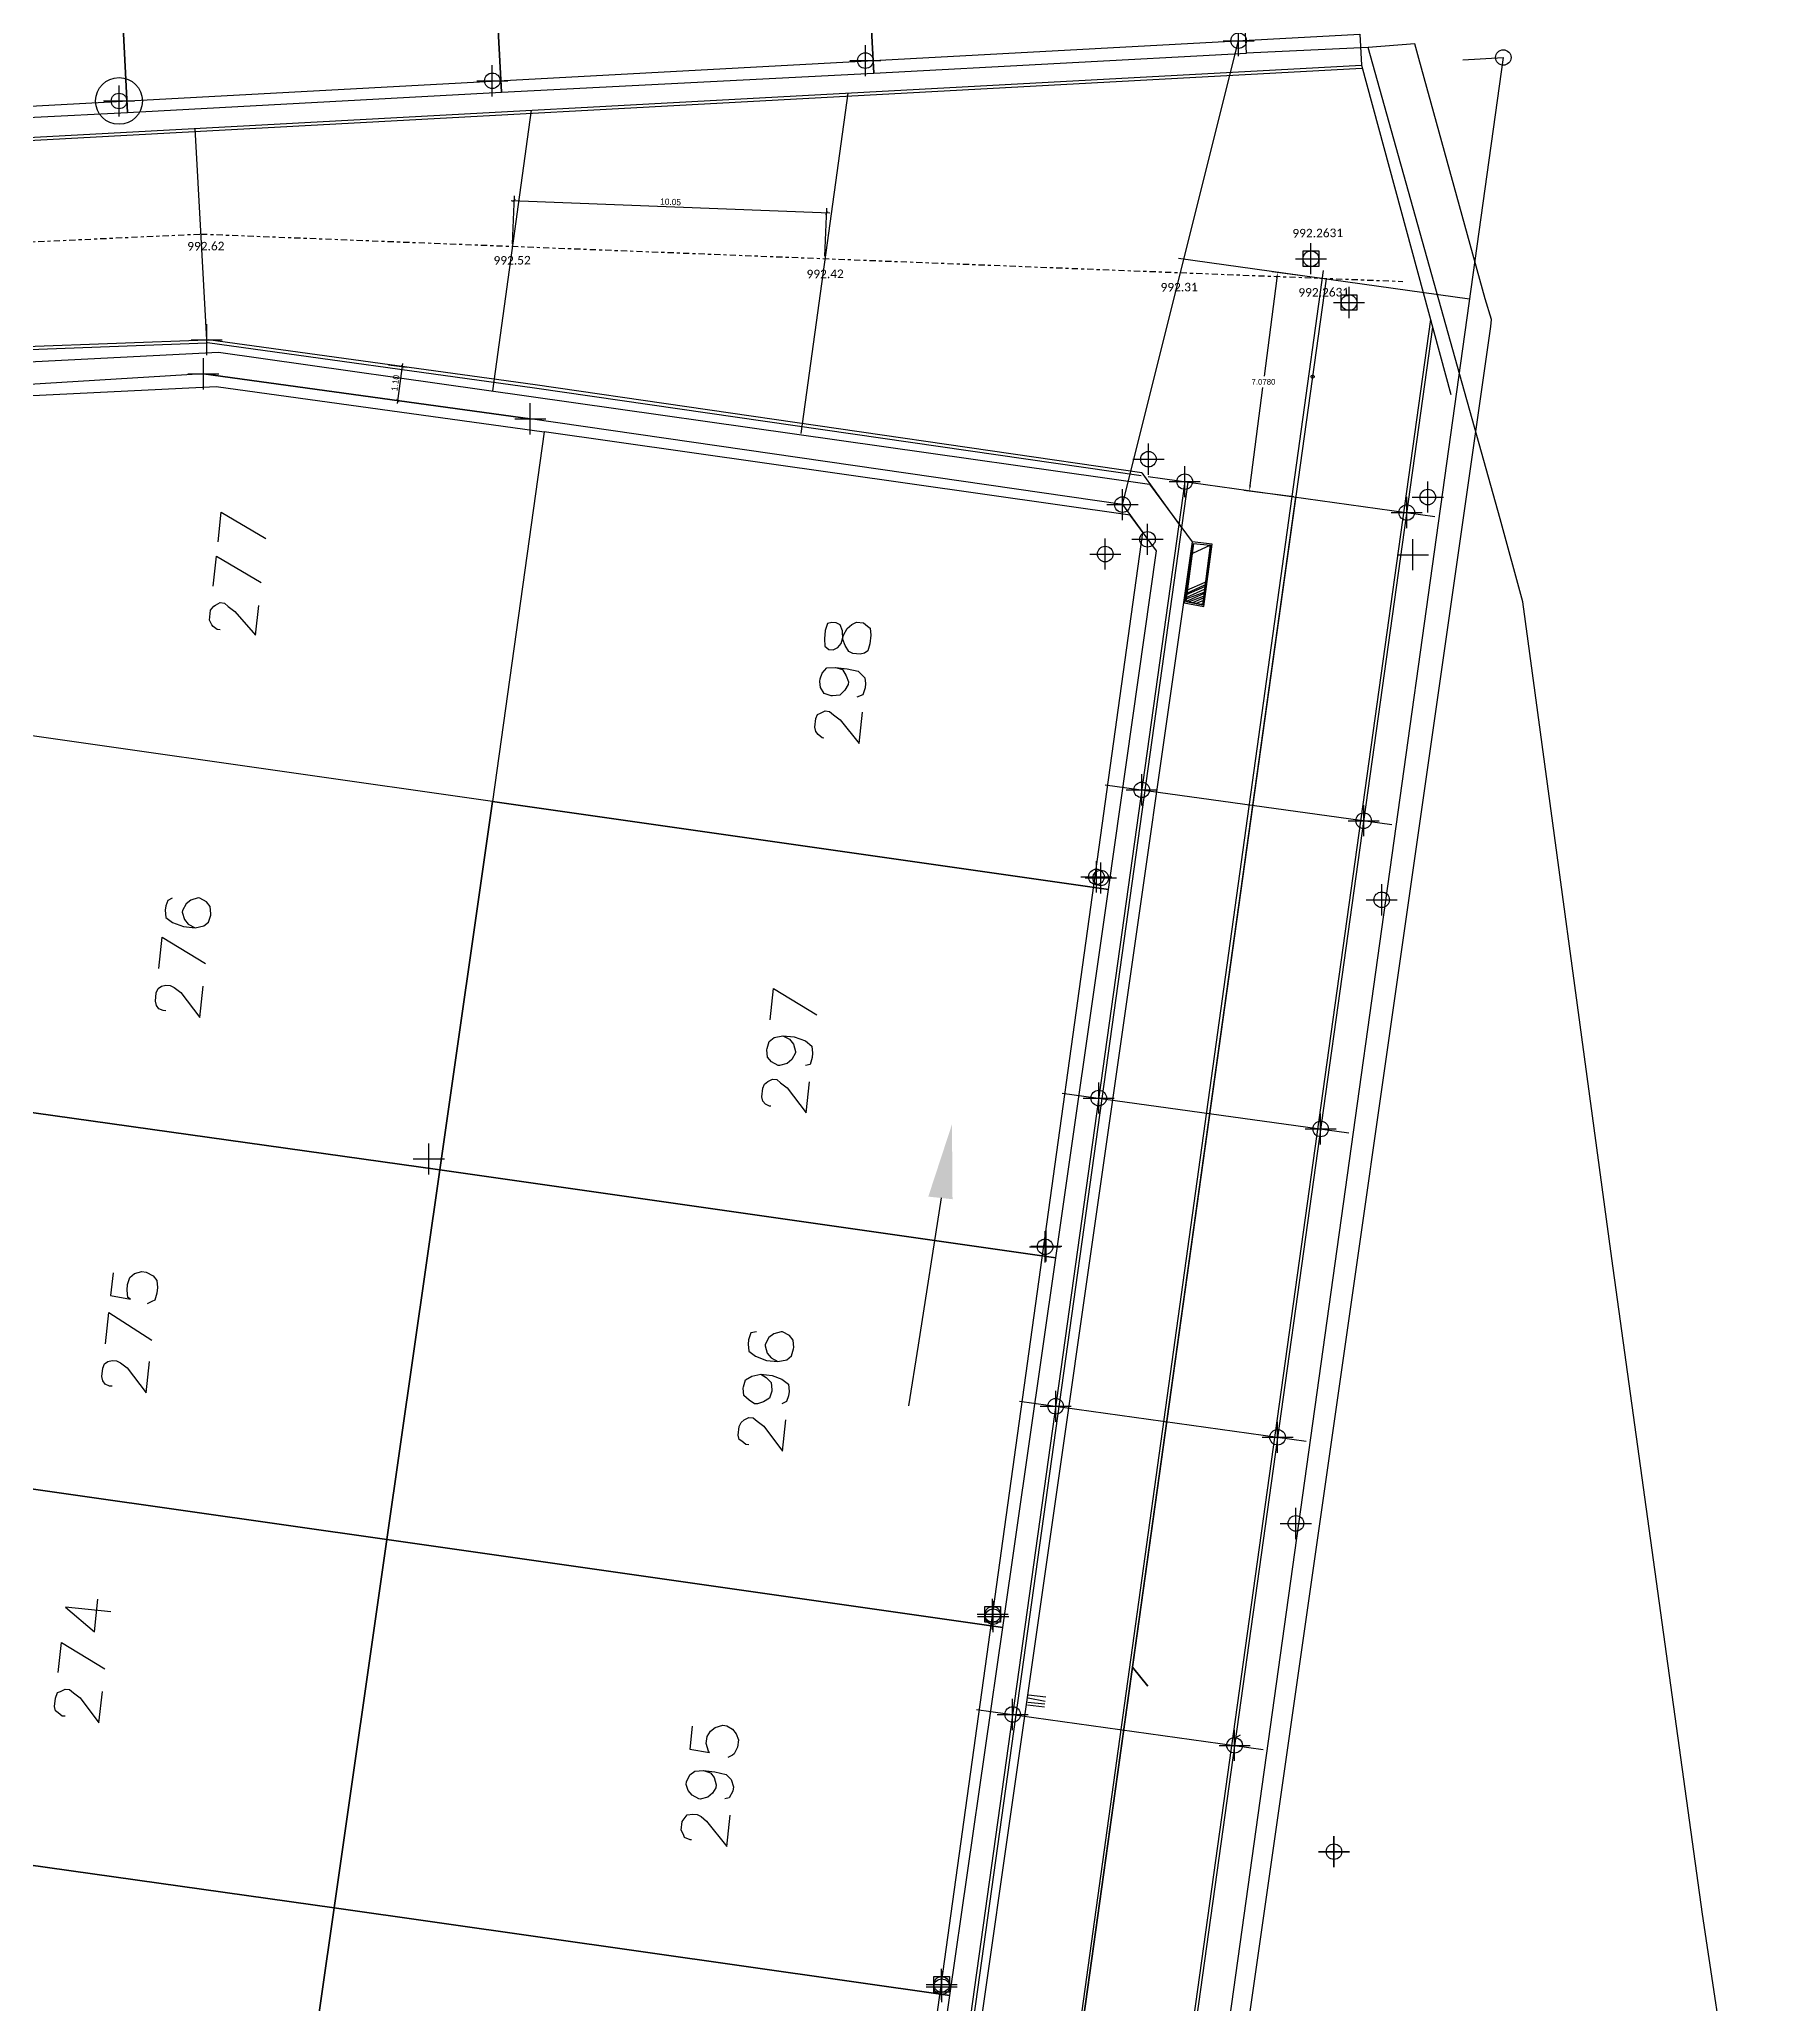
# Model space of a CAD drawing. Header units: metres. Extents: x -977055 to 805873, y -1033982 to 242021.
# Drawn here: x 1033.6 to 1089.1, y 1092.5 to 1155.6 of the extents above; entities that cross this region are included whole.
import ezdxf

# ---------------------------------------------------------------- set-up
doc = ezdxf.new("R2010")
doc.units = ezdxf.units.M
doc.header["$PDMODE"] = 32
doc.header["$PDSIZE"] = 1.5
doc.linetypes.add('CENTRO1', pattern=[0.44, 0.2, -0.08, 0.08, -0.08])
for name, color, linetype in [('12-CONDICIONES EXISTENTES', 2, 'Continuous'), ('C-ROAD', 7, 'Continuous'), ('C-ROAD-CNTR-N', 92, 'Continuous'), ('C-ROAD-PROF-TEXT', 11, 'Continuous'), ('C-ROAD-STAN', 11, 'Continuous'), ('NIVEL BORDILLO', 6, 'Continuous'), ('PUNTOS V', 4, 'Continuous'), ('V-NODE', 1, 'Continuous'), ('V-SITE-VEGE', 80, 'Continuous')]:
    doc.layers.add(name, color=color, linetype=linetype)
for name, color, linetype, true_color in [('PDF2_area escolar', 7, 'Continuous', 0x989898), ('PDF_Geometry', 7, 'Continuous', 0x797979), ('PDF_Solid Fills', 7, 'Continuous', 0x797979)]:
    doc.layers.add(name, color=color, linetype=linetype, true_color=true_color)
doc.styles.add('CITY2', font='stylu.ttf', dxfattribs={"height": 0.2})
doc.styles.add('MtXpl_Calibri', font='calibri.ttf')
doc.styles.get("Standard").update_dxf_attribs({"font": 'arial.ttf'})
doc.dimstyles.new('COTAS2', dxfattribs={"dimtxt": 0.02, "dimasz": 0.1, "dimexe": 0.15, "dimexo": 0.08, "dimgap": 0.05, "dimtad": 1, "dimzin": 0, "dimdsep": 46, "dimtxsty": 'CITY2', "dimblk": 'ARCHTICK', "dimcen": 1, "dimdle": 0.1, "dimclrd": 1, "dimclre": 1, "dimclrt": 2, "dimadec": 0, "dimazin": 0, "dimtfac": 1, "dimtofl": 0, "dimtmove": 0, "dimatfit": 3, "dimldrblk": 'ARCHTICK', "dimfxl": 0.18, "dimtolj": 1, "dimtzin": 0, "dimarcsym": 0})

# ---------------------------------------------------------------- blocks, each defined once
blk = doc.blocks.new('base')
at = {"layer": 'PDF_Geometry', "lineweight": 25, "extrusion": (-0.000787417, 0.063364, 0.99799), "elevation": 0.026}
for points in [[(-314.355, -197.288), (-299.601, -195.681), (-292.744, -194.188), (-282.663, -192.111), (-274.476, -190.361), (-258.037, -185.154), (-248.029, -180.61), (-240.539, -177.71), (-228.643, -174.042), (-222.733, -172.714), (-217.384, -171.04), (-209.935, -169.248), (-202.16, -164.759), (-196.196, -160.284), (-195.073, -159.817), (-178.095, -157.457), (-154.298, -156.614), (-136.667, -154.611), (-124.436, -153.164), (-118.066, -151.474), (-100.79, -146.646), (-80.955, -140.967), (-73.385, -139.328), (-61.694, -135.822), (-40.504, -131.604), (-37.727, -130.872), (-17.661, -129.441), (1.311, -127.461), (21.092, -124.929), (41.006, -122.83), (47.376, -123.458), (63.592, -123.186), (81.402, -124.312), (85.639, -96.072), (88.705, -66.393), (92.811, -40.781), (97.16, -22.386), (100.596, -1.562), (102.483, 8.32), (109.691, 37.361), (117.528, 76.62), (126.217, 115.638), (131.513, 149.592), (134.682, 173.973), (136.916, 195.591), (139.956, 229.678), (141.558, 250.676), (142.614, 271.37), (143.252, 283.21), (147.066, 312.938), (152.58, 355.631), (153.554, 396.042), (150.869, 418.02), (151.777, 438.639), (150.959, 458.028), (151.777, 438.639), (150.869, 418.02), (153.554, 396.042), (152.58, 355.631), (147.066, 312.938), (143.252, 283.21), (142.614, 271.37), (141.558, 250.676), (139.956, 229.678), (136.916, 195.591), (134.682, 173.973), (131.513, 149.592), (126.217, 115.638), (117.528, 76.62), (109.691, 37.361), (102.483, 8.32), (100.596, -1.562), (97.16, -22.386), (92.811, -40.781), (88.705, -66.393), (85.639, -96.072), (81.402, -124.312), (63.592, -123.186), (47.376, -123.458), (41.006, -122.83), (21.092, -124.929), (1.311, -127.461), (-17.661, -129.441), (-37.727, -130.872), (-40.504, -131.604), (-61.694, -135.822), (-73.385, -139.328), (-80.955, -140.967), (-100.79, -146.646), (-118.066, -151.474), (-124.436, -153.164), (-136.667, -154.611), (-154.298, -156.614), (-178.095, -157.457), (-195.073, -159.817), (-196.196, -160.284), (-202.16, -164.759), (-209.935, -169.248), (-217.384, -171.04), (-222.733, -172.714), (-228.643, -174.042), (-240.539, -177.71), (-248.029, -180.61), (-258.037, -185.154), (-274.476, -190.361), (-282.663, -192.111), (-292.744, -194.188), (-299.601, -195.681), (-314.355, -197.288), (-312.178, -178.446), (-309.146, -157.898), (-306.876, -132.899), (-305.823, -118.002), (-298.643, -78.802), (-291.055, -45.077), (-282.252, -15.116), (-275.645, 10.473), (-270.319, 33.898), (-263.825, 63.164), (-258.15, 86.408), (-284.424, 123.888)], [(-212.717, -13.755), (-225.054, -11.852), (-224.271, -6.892), (-226.643, -6.56), (-224.271, -6.892), (-225.054, -11.852), (-212.717, -13.755), (-212.402, -16.529), (-210.533, -31.037), (-208.664, -45.544), (-208.205, -49.819), (-207.573, -57.268), (-206.945, -64.763), (-206.131, -70.704), (-205.316, -76.645), (-202.67, -97.785), (-200.074, -118.964), (-199.377, -121.645), (-195.323, -136.879), (-191.412, -136.748), (-190.561, -158.552), (-190.735, -159.226), (-195.073, -159.817), (-196.196, -160.284), (-202.16, -164.759), (-209.935, -169.248), (-213.277, -170.051), (-213.359, -169.577), (-218.448, -150.23), (-210.166, -148.075), (-219.749, -78.662), (-229.377, -9.244), (-211.582, -137.888)], [(-183.278, -24.583), (-189.381, -23.662), (-189.487, -24.159), (-189.624, -24.143), (-189.441, -23.005), (-188.857, -19.32), (-188.78, -18.68), (-182.363, -19.685), (-199.15, -127.84), (-199.177, -128.068), (-198.98, -128.741), (-196.947, -136.498), (-196.819, -136.977), (-195.323, -136.879)], [(-158.172, -121.416), (-158.288, -122.376), (-159.713, -121.508)], [(-158.001, -119.999), (-158.117, -120.959), (-159.543, -120.091)], [(-189.512, -120.979), (-189.241, -119.11), (-189.784, -118.998), (-190.061, -120.912), (-189.474, -120.659)], [(-189.241, -119.11), (-189.828, -119.364)], [(-189.252, -119.201), (-189.833, -119.41)], [(-189.257, -119.247), (-189.844, -119.501)], [(-189.268, -119.339), (-189.856, -119.592)], [(-189.274, -119.384), (-189.861, -119.638)], [(-189.285, -119.476), (-189.872, -119.73)], [(-189.332, -119.099), (-189.817, -119.273)], [(-189.469, -119.083), (-189.811, -119.227)], [(-158.202, -118.584), (-158.11, -118.595), (-157.984, -118.702), (-157.944, -118.754), (-157.869, -118.902), (-157.908, -119.222), (-158.016, -119.348), (-158.067, -119.388), (-158.215, -119.463), (-158.352, -119.446), (-158.478, -119.339), (-158.69, -119.174), (-159.339, -118.4), (-159.455, -119.36)], [(-189.607, -119.066), (-189.8, -119.135)], [(-189.692, -119.009), (-189.789, -119.044)], [(-177.966, -117.13), (-178.189, -117.056), (-178.304, -116.857), (-178.374, -116.663), (-178.363, -116.572), (-178.249, -116.4), (-178.09, -116.234), (-177.856, -116.216), (-177.81, -116.221), (-177.587, -116.294), (-177.472, -116.494), (-177.448, -116.682), (-177.459, -116.773), (-177.527, -116.951), (-177.686, -117.117), (-177.966, -117.13), (-178.332, -117.086), (-178.692, -116.996), (-178.898, -116.786), (-178.922, -116.597), (-178.906, -116.46), (-178.832, -116.237), (-178.638, -116.168)], [(-177.554, -114.861), (-177.508, -114.866), (-177.382, -114.974), (-177.301, -115.077), (-177.272, -115.219), (-177.305, -115.494), (-177.367, -115.625), (-177.464, -115.66), (-177.613, -115.735), (-177.75, -115.718), (-177.876, -115.61), (-178.088, -115.446), (-178.691, -114.677), (-178.812, -115.683)], [(-156.561, -109.971), (-156.413, -109.896), (-156.345, -109.718), (-156.329, -109.581), (-156.347, -109.347), (-156.559, -109.183), (-156.914, -109.047), (-157.279, -109.003), (-157.565, -109.061), (-157.718, -109.182), (-157.791, -109.405), (-157.797, -109.451), (-157.779, -109.685), (-157.658, -109.839), (-157.441, -109.957), (-157.395, -109.963), (-157.155, -109.899), (-157.002, -109.778), (-156.883, -109.561), (-156.877, -109.515), (-156.941, -109.276), (-157.062, -109.122), (-157.279, -109.003)], [(-156.103, -107.707), (-156.224, -108.713), (-157.604, -107.851)], [(-156.309, -106.338), (-156.218, -106.349), (-156.086, -106.411), (-156.006, -106.513), (-155.976, -106.656), (-156.009, -106.93), (-156.072, -107.062), (-156.174, -107.142), (-156.317, -107.172), (-156.454, -107.155), (-156.585, -107.093), (-156.797, -106.928), (-157.395, -106.114), (-157.516, -107.12)], [(-175.721, -105.807), (-175.842, -106.813), (-177.222, -105.951)], [(-176.123, -105.295), (-176.34, -105.176), (-176.461, -105.023), (-176.525, -104.783), (-176.519, -104.737), (-176.4, -104.52), (-176.247, -104.399), (-176.007, -104.335), (-175.962, -104.341), (-175.744, -104.46), (-175.623, -104.614), (-175.605, -104.848), (-175.611, -104.893), (-175.684, -105.116), (-175.838, -105.237), (-176.123, -105.295), (-176.489, -105.251), (-176.843, -105.116), (-177.055, -104.951), (-177.073, -104.717), (-177.057, -104.58), (-176.984, -104.357), (-176.841, -104.328)], [(-175.71, -103.026), (-175.665, -103.032), (-175.533, -103.094), (-175.453, -103.197), (-175.424, -103.339), (-175.457, -103.614), (-175.519, -103.745), (-175.621, -103.826), (-175.769, -103.9), (-175.907, -103.884), (-176.033, -103.776), (-176.245, -103.611), (-176.842, -102.797), (-176.963, -103.803)], [(-181.143, -100.007), (-180.342, -95.281), (-180.014, -93.327)], [(-154.508, -97.93), (-154.42, -97.198), (-155.054, -97.076), (-154.968, -97.132), (-154.95, -97.366), (-154.972, -97.549), (-155.045, -97.772), (-155.199, -97.893), (-155.438, -97.957), (-155.576, -97.94), (-155.793, -97.821), (-155.914, -97.668), (-155.932, -97.434), (-155.91, -97.251), (-155.837, -97.028), (-155.74, -96.993), (-155.591, -96.918)], [(-154.232, -95.644), (-154.354, -96.65), (-155.728, -95.742)], [(-175.16, -95.766), (-174.972, -95.742), (-174.899, -95.519), (-174.882, -95.382), (-174.9, -95.148), (-175.112, -94.984), (-175.467, -94.848), (-175.833, -94.804), (-176.118, -94.862), (-176.272, -94.983), (-176.345, -95.206), (-176.35, -95.252), (-176.332, -95.486), (-176.212, -95.64), (-175.994, -95.758), (-175.948, -95.764), (-175.709, -95.7), (-175.555, -95.579), (-175.436, -95.362), (-175.431, -95.316), (-175.495, -95.077), (-175.615, -94.923), (-175.833, -94.804)], [(-154.438, -94.275), (-154.347, -94.286), (-154.215, -94.348), (-154.135, -94.451), (-154.106, -94.593), (-154.139, -94.867), (-154.201, -94.999), (-154.303, -95.079), (-154.446, -95.109), (-154.583, -95.092), (-154.715, -95.03), (-154.927, -94.865), (-155.524, -94.051), (-155.645, -95.057)], [(-175.275, -94.408), (-175.447, -94.294), (-175.613, -94.135), (-175.631, -93.901), (-175.626, -93.855), (-175.552, -93.632), (-175.353, -93.517), (-175.159, -93.448), (-175.068, -93.459), (-174.896, -93.572), (-174.73, -93.731), (-174.712, -93.965), (-174.717, -94.011), (-174.79, -94.234), (-174.99, -94.349), (-175.275, -94.408), (-175.641, -94.364), (-175.949, -94.234), (-176.162, -94.069), (-176.18, -93.835), (-176.163, -93.698), (-176.095, -93.52), (-175.947, -93.446)], [(-174.862, -92.139), (-174.771, -92.15), (-174.645, -92.258), (-174.559, -92.314), (-174.53, -92.457), (-174.563, -92.731), (-174.625, -92.863), (-174.728, -92.943), (-174.876, -93.018), (-175.013, -93.002), (-175.139, -92.894), (-175.351, -92.729), (-175.948, -91.915), (-176.07, -92.921)], [(-154.305, -87.011), (-152.842, -87.187), (-153.765, -86.38), (-153.892, -87.431)], [(-152.589, -85.084), (-152.705, -86.044), (-154.085, -85.182)], [(-152.79, -83.669), (-152.698, -83.68), (-152.572, -83.788), (-152.486, -83.845), (-152.457, -83.987), (-152.49, -84.262), (-152.558, -84.439), (-152.655, -84.474), (-152.803, -84.548), (-152.94, -84.532), (-153.066, -84.424), (-153.278, -84.259), (-153.876, -83.445), (-153.997, -84.451)], [(-183.745, -83.881), (-184.288, -83.769)], [(-183.756, -83.973), (-184.304, -83.906)], [(-183.717, -83.653), (-184.266, -83.587)], [(-183.728, -83.744), (-184.277, -83.678)], [(-172.938, -83.096), (-172.85, -82.365), (-173.485, -82.242), (-173.444, -82.293), (-173.381, -82.533), (-173.408, -82.762), (-173.522, -82.933), (-173.675, -83.054), (-173.915, -83.118), (-174.052, -83.101), (-174.224, -82.988), (-174.344, -82.834), (-174.414, -82.64), (-174.386, -82.412), (-174.267, -82.194), (-174.216, -82.154), (-174.068, -82.079)], [(-190.397, -82.523), (-190.546, -82.598)], [(-190.535, -82.507), (-190.535, -82.507)], [(-173.276, -81.665), (-173.499, -81.591), (-173.62, -81.438), (-173.683, -81.198), (-173.672, -81.107), (-173.559, -80.935), (-173.405, -80.814), (-173.166, -80.75), (-173.12, -80.756), (-172.903, -80.875), (-172.782, -81.029), (-172.713, -81.222), (-172.724, -81.314), (-172.843, -81.531), (-172.996, -81.652), (-173.276, -81.665), (-173.642, -81.621), (-174.002, -81.531), (-174.168, -81.372), (-174.232, -81.132), (-174.215, -80.995), (-174.096, -80.777), (-173.954, -80.748)], [(-172.869, -79.441), (-172.823, -79.447), (-172.646, -79.515), (-172.611, -79.612), (-172.536, -79.76), (-172.569, -80.034), (-172.677, -80.16), (-172.734, -80.246), (-172.922, -80.27), (-173.059, -80.253), (-173.191, -80.191), (-173.357, -80.032), (-174.001, -79.212), (-174.122, -80.218)]]:
    blk.add_lwpolyline(points, dxfattribs=at)
for points in [[(-178.583, -156.888), (-179.434, -136.243), (-191.412, -136.748), (-190.561, -158.552)], [(-166.61, -156.429), (-167.462, -135.784), (-179.434, -136.243), (-178.583, -156.888), (-178.16, -156.846)], [(-154.643, -156.016), (-155.438, -135.285), (-167.462, -135.784), (-166.61, -156.429)], [(-140.734, -154.492), (-143.465, -134.827), (-155.438, -135.285), (-154.643, -156.016), (-154.363, -156.004)], [(-158.259, -127.526), (-188.122, -122.908), (-189.472, -121.03), (-173.08, -15.378), (-171.202, -14.027), (-132.739, -20.006), (-131.388, -21.885), (-147.503, -125.622), (-149.221, -127.178)], [(-168.692, -124.832), (-166.889, -112.946), (-147.089, -116.027), (-148.505, -125.084), (-149.648, -126.106), (-158.172, -126.424)], [(-186.644, -109.871), (-188.326, -120.751), (-187.492, -121.917), (-168.692, -124.832), (-166.889, -112.946)], [(-189.472, -121.03), (-189.19, -119.07), (-189.824, -118.947), (-190.112, -120.953)], [(-189.784, -118.998), (-189.241, -119.11), (-189.512, -120.979), (-190.061, -120.912)], [(-177.614, -118.053), (-177.632, -117.819), (-177.758, -117.711), (-177.895, -117.695), (-178.043, -117.77), (-178.151, -117.896), (-178.23, -118.164), (-178.349, -118.382), (-178.502, -118.503), (-178.651, -118.578), (-178.879, -118.55), (-179.005, -118.442), (-179.091, -118.385), (-179.109, -118.151), (-179.076, -117.877), (-179.003, -117.654), (-178.901, -117.574), (-178.758, -117.544), (-178.529, -117.572), (-178.398, -117.634), (-178.283, -117.834), (-178.213, -118.027), (-178.201, -118.307), (-178.131, -118.501), (-178, -118.563), (-177.863, -118.58), (-177.72, -118.551), (-177.647, -118.327)], [(-165.046, -101.112), (-166.889, -112.946), (-147.089, -116.027), (-145.241, -104.147)], [(-184.801, -98.036), (-186.644, -109.871), (-166.889, -112.946), (-165.046, -101.112)], [(-163.198, -89.232), (-165.046, -101.112), (-145.241, -104.147), (-143.443, -92.307)], [(-182.952, -86.156), (-184.801, -98.036), (-165.046, -101.112), (-163.198, -89.232)], [(-161.355, -77.397), (-163.198, -89.232), (-143.443, -92.307), (-141.595, -80.427)], [(-181.109, -74.322), (-182.952, -86.156), (-163.198, -89.232), (-161.355, -77.397)], [(-159.506, -65.517), (-161.355, -77.397), (-141.595, -80.427), (-139.751, -68.593)], [(-179.26, -62.442), (-181.109, -74.322), (-161.355, -77.397), (-159.506, -65.517)]]:
    blk.add_lwpolyline(points, close=True, dxfattribs=at)
at = {"layer": 'PDF_Geometry', "color": 5, "lineweight": 40, "extrusion": (-0.000787417, 0.063364, 0.99799), "elevation": 0.026}
blk.add_lwpolyline([(-187.586, -84.207), (-187.104, -84.821)], dxfattribs=at)
blk = doc.blocks.new('*U3056')
at = {"color": 0, "linetype": 'ByBlock', "lineweight": -2, "transparency": 16777216}
for p, q in [((-1, 0), (1, 0)), ((0, -1), (0, 1))]:
    blk.add_line(p, q, dxfattribs=at)
blk.add_circle((0, 0), 0.5, dxfattribs=at)
blk = doc.blocks.new('*U3233', base_point=(1036.209, 1153.637, 993.906))
at = {"layer": 'V-NODE', "color": 90, "lineweight": -2, "xscale": 0.5, "yscale": 0.5, "zscale": 0.5}
blk.add_blockref('*U3056', (1036.209, 1153.637, 993.906), dxfattribs=at)
blk = doc.blocks.new('*U3236', base_point=(1048.204, 1154.285, 993.648))
at = {"layer": 'V-NODE', "color": 90, "lineweight": -2, "xscale": 0.5, "yscale": 0.5, "zscale": 0.5}
blk.add_blockref('*U3056', (1048.204, 1154.285, 993.648), dxfattribs=at)
blk = doc.blocks.new('*U3239', base_point=(1060.19, 1154.936, 993.392))
at = {"layer": 'V-NODE', "color": 90, "lineweight": -2, "xscale": 0.5, "yscale": 0.5, "zscale": 0.5}
blk.add_blockref('*U3056', (1060.19, 1154.936, 993.392), dxfattribs=at)
blk = doc.blocks.new('*U3242', base_point=(1072.184, 1155.575, 992.849))
at = {"layer": 'V-NODE', "color": 90, "lineweight": -2, "xscale": 0.5, "yscale": 0.5, "zscale": 0.5}
blk.add_blockref('*U3056', (1072.184, 1155.575, 992.849), dxfattribs=at)
blk = doc.blocks.new('*U3245', base_point=(1069.257, 1139.552, 993.606))
at = {"layer": 'V-NODE', "color": 90, "lineweight": -2, "xscale": 0.5, "yscale": 0.5, "zscale": 0.5}
blk.add_blockref('*U3056', (1069.257, 1139.552, 993.606), dxfattribs=at)
blk = doc.blocks.new('*U3248', base_point=(1069.257, 1139.554, 993.958))
at = {"layer": 'V-NODE', "color": 90, "lineweight": -2, "xscale": 0.5, "yscale": 0.5, "zscale": 0.5}
blk.add_blockref('*U3056', (1069.257, 1139.554, 993.958), dxfattribs=at)
blk = doc.blocks.new('*U3251', base_point=(1068.451, 1140.667, 993.96))
at = {"layer": 'V-NODE', "color": 90, "lineweight": -2, "xscale": 0.5, "yscale": 0.5, "zscale": 0.5}
blk.add_blockref('*U3056', (1068.451, 1140.667, 993.96), dxfattribs=at)
blk = doc.blocks.new('*U3254', base_point=(1067.756, 1128.669, 994.672))
at = {"layer": 'V-NODE', "color": 90, "lineweight": -2, "xscale": 0.5, "yscale": 0.5, "zscale": 0.5}
blk.add_blockref('*U3056', (1067.756, 1128.669, 994.672), dxfattribs=at)
blk = doc.blocks.new('*U3607')
at = {"color": 0, "linetype": 'ByBlock', "lineweight": -2, "transparency": 16777216}
for p, q in [((-1, 0), (1, 0)), ((0, -1), (0, 1))]:
    blk.add_line(p, q, dxfattribs=at)
blk = doc.blocks.new('*U3613', base_point=(1046.163, 1119.641, 995.515))
at = {"layer": 'V-NODE', "lineweight": -2, "xscale": 0.5, "yscale": 0.5, "zscale": 0.5}
blk.add_blockref('*U3607', (1046.163, 1119.641, 995.515), dxfattribs=at)
blk = doc.blocks.new('*U3616', base_point=(1066.004, 1116.841, 995.244))
at = {"layer": 'V-NODE', "lineweight": -2, "xscale": 0.5, "yscale": 0.5, "zscale": 0.5}
blk.add_blockref('*U3607', (1066.004, 1116.841, 995.244), dxfattribs=at)
blk = doc.blocks.new('*U3818')
at = {"color": 0, "linetype": 'ByBlock', "lineweight": -2, "transparency": 16777216}
for p, q in [((-1, 0), (1, 0)), ((0, -1), (0, 1))]:
    blk.add_line(p, q, dxfattribs=at)
blk = doc.blocks.new('*U3896', base_point=(1038.921, 1144.87, 994.381))
at = {"layer": 'V-NODE', "color": 4, "lineweight": -2, "xscale": 0.5, "yscale": 0.5, "zscale": 0.5}
blk.add_blockref('*U3818', (1038.921, 1144.87, 994.381), dxfattribs=at)
blk = doc.blocks.new('*U3899', base_point=(1039.028, 1145.966, 994.435))
at = {"layer": 'V-NODE', "color": 4, "lineweight": -2, "xscale": 0.5, "yscale": 0.5, "zscale": 0.5}
blk.add_blockref('*U3818', (1039.028, 1145.966, 994.435), dxfattribs=at)
blk = doc.blocks.new('*U3902', base_point=(1039.028, 1145.966, 994.435))
at = {"layer": 'V-NODE', "color": 4, "lineweight": -2, "xscale": 0.5, "yscale": 0.5, "zscale": 0.5}
blk.add_blockref('*U3818', (1039.028, 1145.966, 994.435), dxfattribs=at)
blk = doc.blocks.new('*U3905', base_point=(1049.424, 1143.424, 994.376))
at = {"layer": 'V-NODE', "color": 4, "lineweight": -2, "xscale": 0.5, "yscale": 0.5, "zscale": 0.5}
blk.add_blockref('*U3818', (1049.424, 1143.424, 994.376), dxfattribs=at)
blk = doc.blocks.new('_ArchTick')
at = {"color": 0, "linetype": 'ByBlock', "const_width": 0.15}
blk.add_lwpolyline([(-0.5, -0.5), (0.5, 0.5)], dxfattribs=at)
blk = doc.blocks.new('*D3907')
at = {"layer": 'Defpoints', "color": 0, "transparency": 16777216}
for p in [(1058.946, 1150.042), (1048.848, 1148.967, 994.299), (1058.888, 1148.572, 994.299)]:
    blk.add_point(p, dxfattribs=at)
at = {"layer": 'PUNTOS V', "color": 1, "lineweight": -2, "transparency": 16777216}
blk.add_line((1048.806, 1150.441), (1059.046, 1150.038), dxfattribs=at)
at = {"layer": 'PUNTOS V', "color": 1, "linetype": 'Continuous', "lineweight": -2, "transparency": 16777216}
for p, q in [((1048.851, 1149.047), (1048.912, 1150.587)), ((1058.891, 1148.651), (1058.952, 1150.191))]:
    blk.add_line(p, q, dxfattribs=at)
at = {"layer": 'PUNTOS V', "color": 1, "lineweight": -2, "transparency": 16777216, "xscale": 0.1, "yscale": 0.1, "zscale": 0.1}
for p, rotation in [((1048.906, 1150.437), 177.742570869275), ((1058.946, 1150.042), 357.742570869275)]:
    blk.add_blockref('_ArchTick', p, dxfattribs=dict(at, rotation=rotation))
at = {"layer": 'PUNTOS V', "color": 2, "transparency": 16777216, "insert": (1053.932, 1150.394), "char_height": 0.2, "attachment_point": 5, "rotation": 357.74257, "style": 'CITY2'}
blk.add_mtext('\\A1;10.05', dxfattribs=at)
blk = doc.blocks.new('*U4030')
at = {"color": 0, "linetype": 'ByBlock', "lineweight": -2, "transparency": 16777216}
for p, q in [((-1, 0), (1, 0)), ((0, -1), (0, 1))]:
    blk.add_line(p, q, dxfattribs=at)
blk = doc.blocks.new('*U4120', base_point=(1075.248, 1097.382, 996.318))
at = {"layer": 'V-NODE', "color": 5, "lineweight": -2, "xscale": 0.5, "yscale": 0.5, "zscale": 0.5}
blk.add_blockref('*U4030', (1075.248, 1097.382, 996.318), dxfattribs=at)
blk = doc.blocks.new('*U4174', base_point=(1074.024, 1107.93, 995.716))
at = {"layer": 'V-NODE', "color": 5, "lineweight": -2, "xscale": 0.5, "yscale": 0.5, "zscale": 0.5}
blk.add_blockref('*U4030', (1074.024, 1107.93, 995.716), dxfattribs=at)
blk = doc.blocks.new('*U4177', base_point=(1076.781, 1127.968, 994.372))
at = {"layer": 'V-NODE', "color": 5, "lineweight": -2, "xscale": 0.5, "yscale": 0.5, "zscale": 0.5}
blk.add_blockref('*U4030', (1076.781, 1127.968, 994.372), dxfattribs=at)
blk = doc.blocks.new('*U4180', base_point=(1077.78, 1139.06, 993.6))
at = {"layer": 'V-NODE', "color": 5, "lineweight": -2, "xscale": 0.5, "yscale": 0.5, "zscale": 0.5}
blk.add_blockref('*U4030', (1077.78, 1139.06, 993.6), dxfattribs=at)
blk = doc.blocks.new('*U4787')
at = {"color": 0, "linetype": 'ByBlock', "lineweight": -2, "transparency": 16777216}
for p, q in [((-1, 0), (1, 0)), ((0, -1), (0, 1))]:
    blk.add_line(p, q, dxfattribs=at)
blk.add_lwpolyline([(-0.5, -0.5), (-0.5, 0.5), (0.5, 0.5), (0.5, -0.5)], close=True, dxfattribs=at)
blk.add_circle((0, 0), 0.5, dxfattribs=at)
blk = doc.blocks.new('*U4823', base_point=(1075.732, 1147.16, 989.39))
at = {"layer": 'V-NODE', "color": 3, "lineweight": -2, "xscale": 0.5, "yscale": 0.5, "zscale": 0.5}
blk.add_blockref('*U4787', (1075.732, 1147.16, 989.39), dxfattribs=at)
blk = doc.blocks.new('*U4826', base_point=(1074.508, 1148.568, 990.19))
at = {"layer": 'V-NODE', "color": 3, "lineweight": -2, "xscale": 0.5, "yscale": 0.5, "zscale": 0.5}
blk.add_blockref('*U4787', (1074.508, 1148.568, 990.19), dxfattribs=at)
blk = doc.blocks.new('*U4838', base_point=(1062.641, 1093.117, 996.858))
at = {"layer": 'V-NODE', "color": 3, "lineweight": -2, "xscale": 0.5, "yscale": 0.5, "zscale": 0.5}
blk.add_blockref('*U4787', (1062.641, 1093.117, 996.858), dxfattribs=at)
blk = doc.blocks.new('*U4841', base_point=(1064.281, 1105.008, 996.148))
at = {"layer": 'V-NODE', "color": 3, "lineweight": -2, "xscale": 0.5, "yscale": 0.5, "zscale": 0.5}
blk.add_blockref('*U4787', (1064.281, 1105.008, 996.148), dxfattribs=at)
blk = doc.blocks.new('*D4872')
at = {"color": 1, "linetype": 'Continuous', "lineweight": -2, "transparency": 16777216}
for p, q in [((1044.864, 1145.162), (1045.466, 1145.079)), ((1044.714, 1144.072), (1045.316, 1143.99))]:
    blk.add_line(p, q, dxfattribs=at)
at = {"color": 1, "lineweight": -2, "transparency": 16777216}
blk.add_line((1045.154, 1143.911), (1045.331, 1145.199), dxfattribs=at)
at = {"layer": 'Defpoints', "color": 0, "transparency": 16777216}
for p in [(1044.785, 1145.173, 993.96), (1045.317, 1145.1), (1044.635, 1144.083, 993.96)]:
    blk.add_point(p, dxfattribs=at)
at = {"color": 1, "lineweight": -2, "transparency": 16777216, "xscale": 0.1, "yscale": 0.1, "zscale": 0.1}
for p, rotation in [((1045.317, 1145.1), 82.16108582264289), ((1045.167, 1144.01), 262.1610858226429)]:
    blk.add_blockref('_ArchTick', p, dxfattribs=dict(at, rotation=rotation))
at = {"color": 2, "transparency": 16777216, "insert": (1045.09, 1144.576), "char_height": 0.2, "attachment_point": 5, "rotation": 82.16109, "style": 'CITY2'}
blk.add_mtext('\\A1;1.10', dxfattribs=at)
blk = doc.blocks.new('*U4958')
at = {"color": 0, "linetype": 'ByBlock', "lineweight": -2, "transparency": 16777216}
for p, q in [((-1, 0), (1, 0)), ((0, -1), (0, 1))]:
    blk.add_line(p, q, dxfattribs=at)
blk.add_circle((0, 0), 0.5, dxfattribs=at)
blk = doc.blocks.new('*U5273')
at = {"layer": 'C-ROAD-CNTR-N', "color": 92, "linetype": 'Continuous', "lineweight": -3}
blk.add_line((1035.324, 863.717), (1074.019, 1140.909), dxfattribs=at)

msp = doc.modelspace()

# ---------------------------------------------------------------- linework, layer by layer
at = {"color": 1}
for points, elevation in [([(1076.13239, 1154.78744), (1079.00537, 1144.2043)], 994.107), ([(1058.79045, 1031.93664), (1074.91357, 1148.186)], 998.308), ([(1054.23407, 1032.56858), (1069.10183, 1139.76666)], 998.308)]:
    msp.add_lwpolyline(points, dxfattribs=dict(at, elevation=elevation))
at = {"layer": '12-CONDICIONES EXISTENTES', "color": 1}
for p, q in [((1070.2493, 1148.5819), (1079.6031, 1147.27612)), ((1069.27396, 1141.5694), (1078.48529, 1140.28824)), ((1067.89637, 1131.66475), (1077.1077, 1130.38359)), ((1066.51877, 1121.76009), (1075.73011, 1120.47893)), ((1065.14118, 1111.85543), (1074.35251, 1110.57427)), ((1063.76359, 1101.95077), (1072.97492, 1100.66961))]:
    msp.add_line(p, q, dxfattribs=at)
for points, elevation in [([(1030.20492, 1145.53448), (1039.02991, 1145.86599)], 994.43398), ([(1030.3175, 1145.63878), (1039.02616, 1145.96592)], 994.43398), ([(1038.91834, 1144.87037), (1030.346, 1144.345)], 994.63172)]:
    msp.add_lwpolyline(points, dxfattribs=dict(at, elevation=elevation))
msp.add_circle((1080.6884, 1155.03426, 0.003), 0.24827, dxfattribs=at)
msp.add_point((1036.209, 1153.637, 993.906), dxfattribs=at)
at = {"layer": 'C-ROAD-CNTR-N', "color": 92, "linetype": 'Continuous', "lineweight": -3}
for p, q in [((1080.6864, 1155.03626), (1063.57678, 1032.47337)), ((1074.99809, 1147.92141), (1035.32355, 863.71727)), ((1078.35009, 1146.61813), (1062.52193, 1033.23485)), ((1078.41677, 1146.3725), (1062.6267, 1033.26205)), ((1070.45354, 1141.40534), (1055.49584, 1034.25751)), ((1070.55259, 1141.39157), (1055.58915, 1034.20264))]:
    msp.add_line(p, q, dxfattribs=at)
at = {"layer": 'C-ROAD-STAN', "color": 11, "linetype": 'Continuous', "lineweight": -3}
msp.add_circle((1074.56195, 1144.78083, 0.003), 0.05, dxfattribs=at)
at = {"layer": 'NIVEL BORDILLO', "color": 2}
for p, q in [((1073.41304, 1147.94303), (1073.00586, 1144.79174)), ((1074.86421, 1147.93702), (1073.25759, 1148.14461)), ((1072.55217, 1141.28045), (1072.95935, 1144.43174)), ((1073.95722, 1140.91741), (1072.35059, 1141.125))]:
    msp.add_line(p, q, dxfattribs=at)
for points in [[(1073.38329, 1147.94687), (1073.44279, 1147.93919), (1073.4361, 1148.12155)], [(1072.52242, 1141.28429), (1072.58193, 1141.2766), (1072.52911, 1141.10193)]]:
    msp.add_solid(points, dxfattribs=at)
at = {"layer": 'PDF_Solid Fills', "transparency": 33554559, "extrusion": (-0.000787417, 0.063364, 0.99799)}
msp.add_solid([(-1076.02835, -1040.01657, 1060.76006), (-1076.81749, -1042.33279, 1060.76006), (-1076.80538, -1039.92296, 1060.76006)], dxfattribs=at)
at = {"layer": 'PUNTOS V', "color": 1}
for p, q in [((1068.451, 1140.667, 993.96), (1072.184, 1155.575, 992.849)), ((1038.921, 1144.87, 994.38), (1049.424, 1143.424))]:
    msp.add_line(p, q, dxfattribs=at)
for points, elevation in [([(1024.247, 1152.978), (1076.07829, 1155.78597)], 994.107), ([(1076.07829, 1155.78597), (1076.13239, 1154.78744)], 994.107), ([(1012.86864, 1149.03324), (1024.40007, 1151.98483), (1076.13239, 1154.78744)], 994.299), ([(1012.89344, 1148.93635), (1024.41537, 1151.88551), (1076.13779, 1154.68758)], 994.299), ([(1079.38711, 1154.96376), (1080.6884, 1155.03426)], 994.299), ([(1059.62252, 1153.89301), (1058.11373, 1142.95692)], 994.299), ([(1049.45178, 1153.34201), (1048.20756, 1144.32362)], 994.299), ([(1039.028, 1145.966), (1038.66008, 1152.75737)], 994.434), ([(1069.0553, 1141.58988), (1049.5639, 1144.41417), (1039.05739, 1145.86066)], 993.96), ([(1069.06964, 1141.68885), (1049.57789, 1144.51319), (1039.07103, 1145.95972)], 993.96), ([(1068.451, 1140.667), (1049.424, 1143.424), (1038.921, 1144.87)], 993.96), ([(1069.06964, 1141.68885), (1070.32572, 1139.95121)], 993.96), ([(1068.451, 1140.667), (1069.10183, 1139.76666)], 993.96)]:
    msp.add_lwpolyline(points, dxfattribs=dict(at, elevation=elevation))
at = {"layer": 'PUNTOS V', "color": 2, "linetype": 'CENTRO1', "elevation": 994.299}
msp.add_lwpolyline([(1013.66954, 1145.90422), (1024.62022, 1148.70768), (1038.84404, 1149.36168), (1077.46309, 1147.83932)], dxfattribs=at)

# ---------------------------------------------------------------- block references
at = {"layer": 'C-ROAD', "color": 7, "linetype": 'Continuous', "lineweight": -3}
msp.add_blockref('*U5273', (0, 0), dxfattribs=at)
at = {"layer": 'PDF2_area escolar'}
msp.add_blockref('base', (882.736, 1016.336, 999.038), dxfattribs=at)
at = {"layer": 'V-NODE'}
for name, p in [('*U3242', (1072.184, 1155.575, 992.849)), ('*U3239', (1060.19, 1154.936, 993.392)), ('*U3236', (1048.204, 1154.285, 993.648)), ('*U3233', (1036.209, 1153.637, 993.906)), ('*U4826', (1074.508, 1148.568, 990.188)), ('*U4823', (1075.732, 1147.16, 989.388)), ('*U3251', (1068.451, 1140.667, 993.96)), ('*U3245', (1069.257, 1139.552, 993.606)), ('*U3248', (1067.89797, 1139.07708, 993.958)), ('*U4180', (1077.782, 1139.058, 993.603)), ('*U3254', (1067.756, 1128.669, 994.672)), ('*U4177', (1076.783, 1127.966, 994.375)), ('*U3613', (1046.163, 1119.641, -2.575)), ('*U3616', (1066.004, 1116.841, -2.846)), ('*U4174', (1074.026, 1107.928, 995.719)), ('*U4841', (1064.281, 1105.008, 996.146)), ('*U4120', (1075.25, 1097.38, 996.321)), ('*U4838', (1062.641, 1093.117, 996.856))]:
    msp.add_blockref(name, p, dxfattribs=at)
at = {"layer": 'V-NODE', "color": 2, "lineweight": -2, "xscale": 0.5, "yscale": 0.5, "zscale": 0.5}
for p in [(1069.28732, 1142.12607, 993.55), (1070.4535, 1141.4053, 992.2631), (1078.26221, 1140.90899, 993.6), (1077.5849, 1140.4135, 992.2631), (1069.071, 1131.5014, 992.85736), (1076.2023, 1130.5095, 992.85736), (1067.615, 1128.705, 994.654), (1076.781, 1127.968, 994.372), (1067.6884, 1121.5974, 993.45163), (1074.8197, 1120.6055, 993.45163), (1065.965, 1116.818, 995.432), (1066.3058, 1111.6935, 994.04589), (1073.4367, 1110.698, 994.04589), (1074.024, 1107.93, 995.716), (1064.297, 1104.933, 996.12), (1064.9232, 1101.7895, 994.64015), (1072.0546, 1100.7976, 994.64015), (1075.248, 1097.382, 996.318), (1062.645, 1093.043, 996.829)]:
    msp.add_blockref('*U4958', p, dxfattribs=at)
at = {"layer": 'V-SITE-VEGE'}
for name, p in [('*U3899', (1039.028, 1145.966, 994.434)), ('*U3902', (1039.028, 1145.966, 994.434)), ('*U3896', (1038.921, 1144.87, 994.38)), ('*U3905', (1049.424, 1143.424, 994.375))]:
    msp.add_blockref(name, p, dxfattribs=at)

# ---------------------------------------------------------------- texts
at = {"layer": 'C-ROAD-PROF-TEXT', "style": 'MtXpl_Calibri'}
msp.add_text('992.2631', height=0.275001, rotation=0.5711077, dxfattribs=at).set_placement((1073.91344, 1149.24828))
at = {"layer": 'C-ROAD-PROF-TEXT', "color": 11, "linetype": 'Continuous', "lineweight": -3, "char_height": 0.3, "attachment_point": 8, "rotation": 0.5711077}
for s, insert in [('{\\fCalibri|b0|i0|c0|p34;\\H0.91667x;\\C256;992.62}', (1039.0005, 1148.8309)), ('{\\fCalibri|b0|i0|c0|p34;\\H0.91667x;\\C256;992.52}', (1048.84258, 1148.37509)), ('{\\fCalibri|b0|i0|c0|p34;\\H0.91667x;\\C256;992.42}', (1058.90074, 1147.93792)), ('{\\fCalibri|b0|i0|c0|p34;\\H0.91667x;\\C256;992.31}', (1070.2748, 1147.51334)), ('{\\fCalibri|b0|i0|c0|p34;\\H0.91667x;\\C256;992.2631}', (1074.9203, 1147.3479))]:
    msp.add_mtext(s, dxfattribs=dict(at, insert=insert))
at = {"layer": 'NIVEL BORDILLO', "color": 2, "insert": (1072.98261, 1144.61174), "char_height": 0.18, "attachment_point": 5}
msp.add_mtext('\\A1;7.0780', dxfattribs=at)

# ---------------------------------------------------------------- dimensions: what is measured, and where the dimension line sits
at = {"color": 1}
dim = msp.add_aligned_dim(p1=(1044.63483, 1144.08335, 993.96), p2=(1044.78486, 1145.17307, 993.96), distance=-0.53764, dimstyle='COTAS2', dxfattribs=at)
dim.commit()
dim.dimension.update_dxf_attribs({"geometry": '*D4872', "text_midpoint": (1045.09031, 1144.57583)})
at = {"layer": 'PUNTOS V', "color": 1}
dim = msp.add_aligned_dim(p1=(1048.84823, 1148.96732, 994.299), p2=(1058.88834, 1148.57154, 994.299), distance=1.47112, dimstyle='COTAS2', dxfattribs=at)
dim.commit()
dim.dimension.update_dxf_attribs({"geometry": '*D3907', "text_midpoint": (1053.93234, 1150.39434)})

doc.saveas('drawing.dxf')
